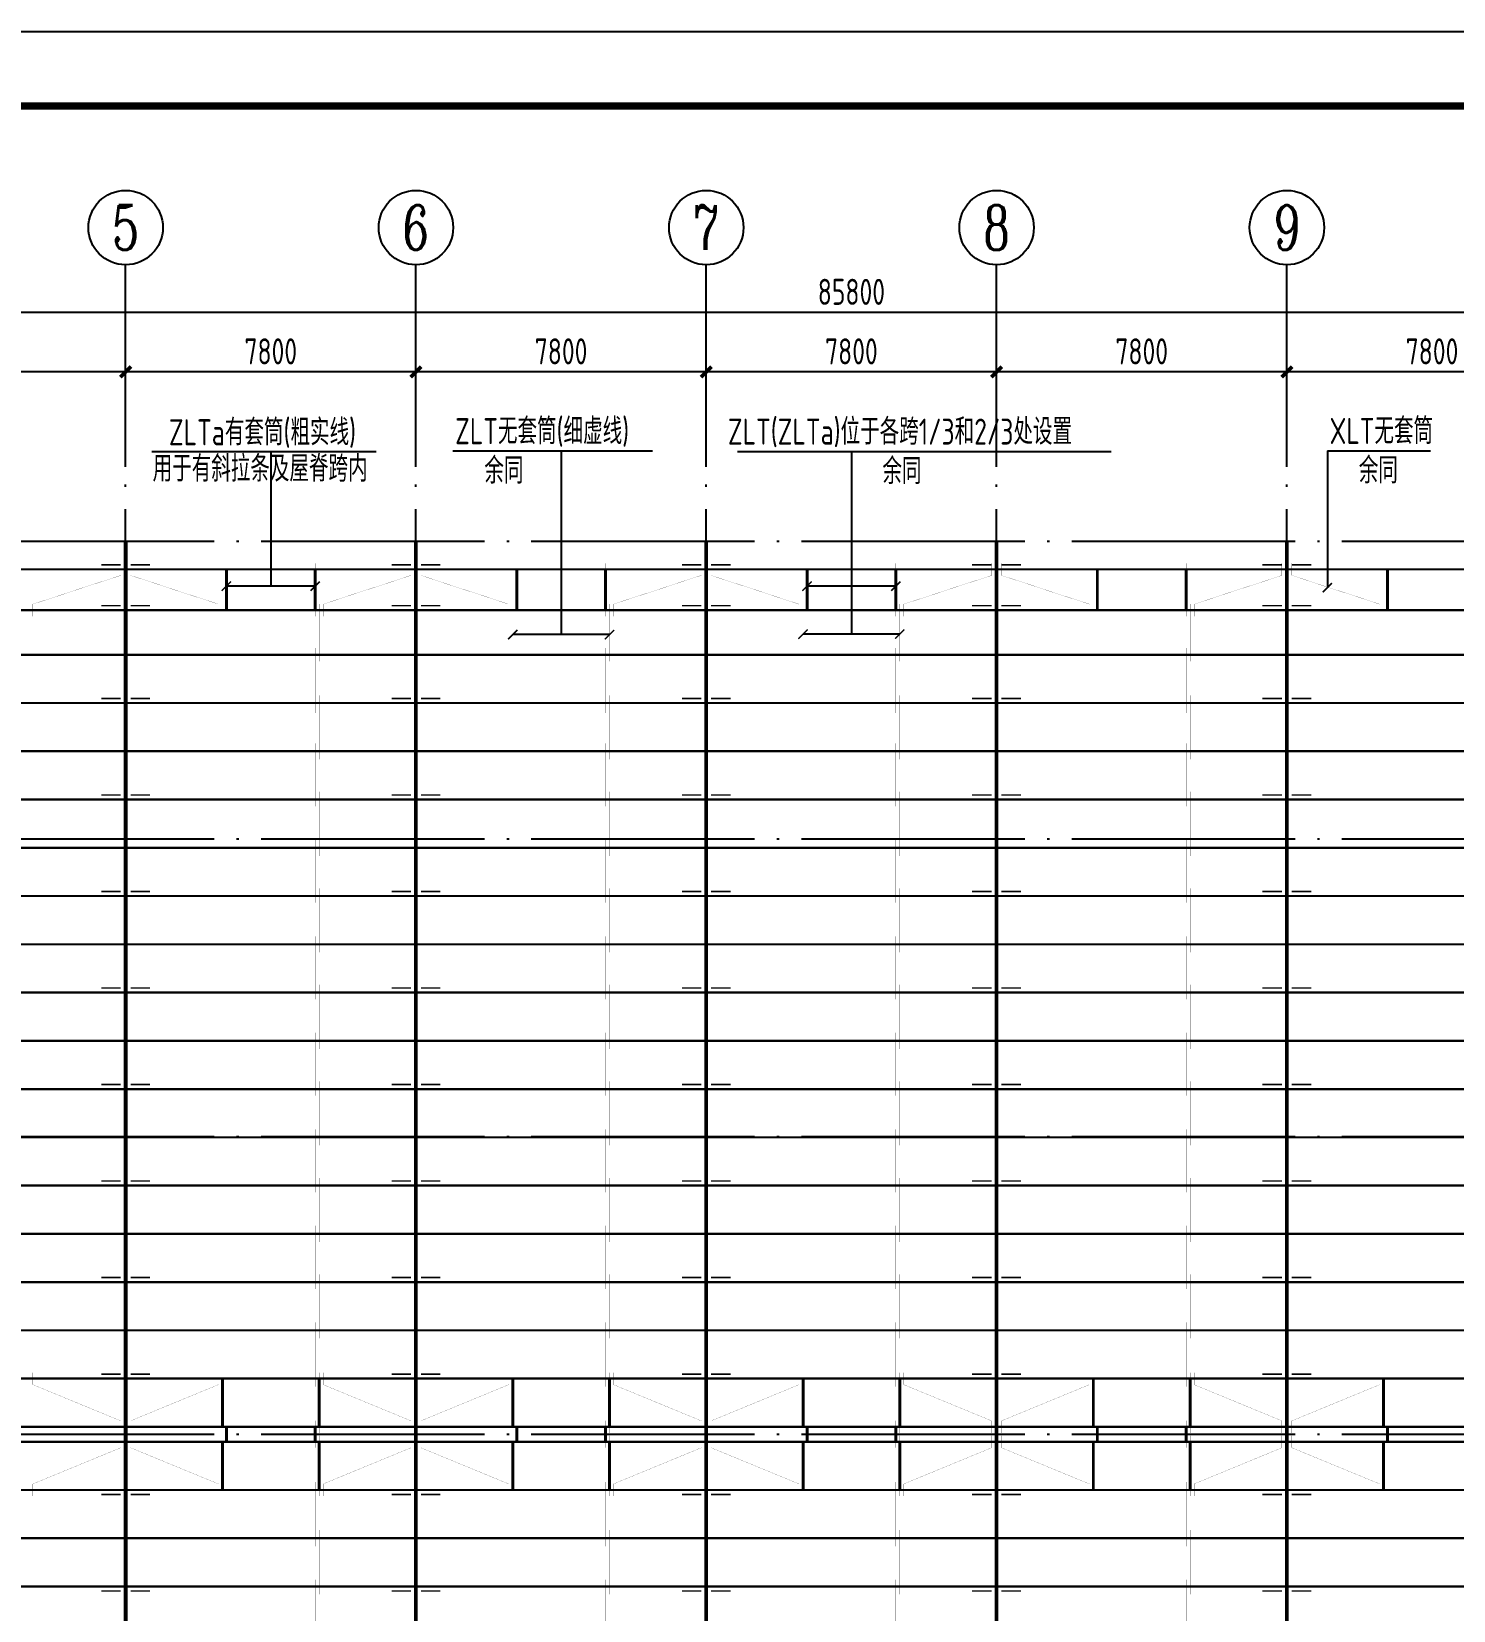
# Model space of a CAD drawing. Extents: x -2746917 to -971774, y -3334247 to -3250358.
# Drawn here: x -1765292 to -1746192, y -3295386 to -3274173 of the extents above; entities that cross this region are included whole.
import ezdxf
from ezdxf.enums import TextEntityAlignment as Align

# ---------------------------------------------------------------- set-up
doc = ezdxf.new("R2010")
doc.units = 0
doc.header["$LTSCALE"] = 1000
doc.header["$MEASUREMENT"] = 0
doc.header["$PDMODE"] = 35
for name, pattern in [('2', [16, 12.5, -1.5, 0.5, -1.5]), ('DASH', [0.35, 0.25, -0.1]), ('DOTE', [2.42, 2, -0.2, 0.02, -0.2])]:
    doc.linetypes.add(name, pattern=pattern)
doc.layers.get('0').update_dxf_attribs({"linetype": 'CONTINUOUS'})
doc.layers.get('Defpoints').update_dxf_attribs({"linetype": 'CONTINUOUS'})
for name, color, linetype in [('AXIS', 253, 'DOTE'), ('DIM', 3, 'CONTINUOUS'), ('NUM', 7, 'CONTINUOUS'), ('PUB_TITLE', 4, 'CONTINUOUS'), ('REIN', 1, 'CONTINUOUS'), ('TEXT', 7, 'CONTINUOUS'), ('THICK', 6, 'CONTINUOUS'), ('隅撑', 2, 'CONTINUOUS')]:
    doc.layers.add(name, color=color, linetype=linetype)
doc.layers.add('yichutu', color=7, linetype='CONTINUOUS', true_color=0xffffff, plot=False)
doc.styles.add('TSSD_Axis', font='Complex.shx', dxfattribs={"width": 0.7, "bigfont": 'hztxt.shx'})
doc.styles.add('TSSD_Dimension', font='tssdeng.shx', dxfattribs={"width": 0.75, "bigfont": 'Hztxt.shx'})
doc.styles.add('TSSD_Rein', font='Tssdeng.shx', dxfattribs={"width": 0.75, "bigfont": 'hztxt.shx'})
doc.dimstyles.new('TSSD_200_100', dxfattribs={"dimtxt": 350, "dimasz": 100, "dimexe": 100, "dimexo": 250, "dimgap": 100, "dimtad": 1, "dimdec": 0, "dimlfac": 2, "dimzin": 0, "dimdsep": 46, "dimtxsty": 'TSSD_Dimension', "dimblk": 'ARCHTICK', "dimcen": 0, "dimdle": 100, "dimclrt": 7, "dimadec": 0, "dimazin": 0, "dimtfac": 1, "dimtdec": 0, "dimtix": 1, "dimtmove": 2, "dimatfit": 3, "dimfxl": 1, "dimtolj": 1, "dimtzin": 0, "dimarcsym": 0})

# ---------------------------------------------------------------- blocks, each defined once
blk = doc.blocks.new('ts_axno')
at = {"color": 0, "linetype": 'ByBlock', "lineweight": -2}
blk.add_circle((0, 0), 0.5, dxfattribs=at)
at = {"color": 0, "linetype": 'ByBlock', "lineweight": -2, "style": 'TSSD_Axis', "width": 0.7}
blk.add_attdef('A', text='', height=0.6, dxfattribs=at).set_placement((0, 0), align=Align.MIDDLE_CENTER)
blk = doc.blocks.new('_ArchTick')
at = {"color": 0, "const_width": 0.5}
blk.add_lwpolyline([(-0.71, -0.71), (0.71, 0.71)], dxfattribs=at)
blk = doc.blocks.new('*D1846')
at = {"layer": 'Defpoints', "color": 0, "ltscale": 1.5}
for p in [(-1748429, -3278745), (-1748429, -3280020), (-1744529, -3280020)]:
    blk.add_point(p, dxfattribs=at)
at = {"layer": 'DIM', "color": 0, "lineweight": -2, "ltscale": 1.5}
for p, q in [((-1748429, -3279770), (-1748429, -3278645)), ((-1744529, -3279770), (-1744529, -3278645)), ((-1744429, -3278745), (-1748529, -3278745))]:
    blk.add_line(p, q, dxfattribs=at)
at = {"layer": 'DIM', "color": 0, "lineweight": -2, "ltscale": 1.5, "xscale": 100, "yscale": 100, "zscale": 100, "rotation": 180}
blk.add_blockref('_ArchTick', (-1748429, -3278745), dxfattribs=at)
at = {"layer": 'DIM', "color": 0, "lineweight": -2, "ltscale": 1.5, "xscale": 100, "yscale": 100, "zscale": 100}
blk.add_blockref('_ArchTick', (-1744529, -3278745), dxfattribs=at)
at = {"layer": 'DIM', "color": 7, "ltscale": 1.5, "insert": (-1746479, -3278470), "char_height": 350, "attachment_point": 5, "style": 'TSSD_Dimension'}
blk.add_mtext('\\A1;7800', dxfattribs=at)
blk = doc.blocks.new('*D1847')
at = {"layer": 'Defpoints', "color": 0, "ltscale": 1.5}
for p in [(-1752329, -3278745), (-1752329, -3280020), (-1748429, -3280020)]:
    blk.add_point(p, dxfattribs=at)
at = {"layer": 'DIM', "color": 0, "lineweight": -2, "ltscale": 1.5}
for p, q in [((-1752329, -3279770), (-1752329, -3278645)), ((-1748429, -3279770), (-1748429, -3278645)), ((-1748329, -3278745), (-1752429, -3278745))]:
    blk.add_line(p, q, dxfattribs=at)
at = {"layer": 'DIM', "color": 0, "lineweight": -2, "ltscale": 1.5, "xscale": 100, "yscale": 100, "zscale": 100, "rotation": 180}
blk.add_blockref('_ArchTick', (-1752329, -3278745), dxfattribs=at)
at = {"layer": 'DIM', "color": 0, "lineweight": -2, "ltscale": 1.5, "xscale": 100, "yscale": 100, "zscale": 100}
blk.add_blockref('_ArchTick', (-1748429, -3278745), dxfattribs=at)
at = {"layer": 'DIM', "color": 7, "ltscale": 1.5, "insert": (-1750379, -3278470), "char_height": 350, "attachment_point": 5, "style": 'TSSD_Dimension'}
blk.add_mtext('\\A1;7800', dxfattribs=at)
blk = doc.blocks.new('*D1848')
at = {"layer": 'Defpoints', "color": 0, "ltscale": 1.5}
for p in [(-1756229, -3278745), (-1756229, -3280020), (-1752329, -3280020)]:
    blk.add_point(p, dxfattribs=at)
at = {"layer": 'DIM', "color": 0, "lineweight": -2, "ltscale": 1.5}
for p, q in [((-1756229, -3279770), (-1756229, -3278645)), ((-1752329, -3279770), (-1752329, -3278645)), ((-1752229, -3278745), (-1756329, -3278745))]:
    blk.add_line(p, q, dxfattribs=at)
at = {"layer": 'DIM', "color": 0, "lineweight": -2, "ltscale": 1.5, "xscale": 100, "yscale": 100, "zscale": 100, "rotation": 180}
blk.add_blockref('_ArchTick', (-1756229, -3278745), dxfattribs=at)
at = {"layer": 'DIM', "color": 0, "lineweight": -2, "ltscale": 1.5, "xscale": 100, "yscale": 100, "zscale": 100}
blk.add_blockref('_ArchTick', (-1752329, -3278745), dxfattribs=at)
at = {"layer": 'DIM', "color": 7, "ltscale": 1.5, "insert": (-1754279, -3278470), "char_height": 350, "attachment_point": 5, "style": 'TSSD_Dimension'}
blk.add_mtext('\\A1;7800', dxfattribs=at)
blk = doc.blocks.new('*D1849')
at = {"layer": 'Defpoints', "color": 0, "ltscale": 1.5}
for p in [(-1760129, -3278745), (-1760129, -3280020), (-1756229, -3280020)]:
    blk.add_point(p, dxfattribs=at)
at = {"layer": 'DIM', "color": 0, "lineweight": -2, "ltscale": 1.5}
for p, q in [((-1760129, -3279770), (-1760129, -3278645)), ((-1756229, -3279770), (-1756229, -3278645)), ((-1756129, -3278745), (-1760229, -3278745))]:
    blk.add_line(p, q, dxfattribs=at)
at = {"layer": 'DIM', "color": 0, "lineweight": -2, "ltscale": 1.5, "xscale": 100, "yscale": 100, "zscale": 100, "rotation": 180}
blk.add_blockref('_ArchTick', (-1760129, -3278745), dxfattribs=at)
at = {"layer": 'DIM', "color": 0, "lineweight": -2, "ltscale": 1.5, "xscale": 100, "yscale": 100, "zscale": 100}
blk.add_blockref('_ArchTick', (-1756229, -3278745), dxfattribs=at)
at = {"layer": 'DIM', "color": 7, "ltscale": 1.5, "insert": (-1758179, -3278470), "char_height": 350, "attachment_point": 5, "style": 'TSSD_Dimension'}
blk.add_mtext('\\A1;7800', dxfattribs=at)
blk = doc.blocks.new('*D1850')
at = {"layer": 'Defpoints', "color": 0, "ltscale": 1.5}
for p in [(-1764029, -3278745), (-1764029, -3280020), (-1760129, -3280020)]:
    blk.add_point(p, dxfattribs=at)
at = {"layer": 'DIM', "color": 0, "lineweight": -2, "ltscale": 1.5}
for p, q in [((-1764029, -3279770), (-1764029, -3278645)), ((-1760129, -3279770), (-1760129, -3278645)), ((-1760029, -3278745), (-1764129, -3278745))]:
    blk.add_line(p, q, dxfattribs=at)
at = {"layer": 'DIM', "color": 0, "lineweight": -2, "ltscale": 1.5, "xscale": 100, "yscale": 100, "zscale": 100, "rotation": 180}
blk.add_blockref('_ArchTick', (-1764029, -3278745), dxfattribs=at)
at = {"layer": 'DIM', "color": 0, "lineweight": -2, "ltscale": 1.5, "xscale": 100, "yscale": 100, "zscale": 100}
blk.add_blockref('_ArchTick', (-1760129, -3278745), dxfattribs=at)
at = {"layer": 'DIM', "color": 7, "ltscale": 1.5, "insert": (-1762079, -3278470), "char_height": 350, "attachment_point": 5, "style": 'TSSD_Dimension'}
blk.add_mtext('\\A1;7800', dxfattribs=at)
blk = doc.blocks.new('*D1851')
at = {"layer": 'Defpoints', "color": 0, "ltscale": 1.5}
for p in [(-1767929, -3278745), (-1767929, -3280020), (-1764029, -3280020)]:
    blk.add_point(p, dxfattribs=at)
at = {"layer": 'DIM', "color": 0, "lineweight": -2, "ltscale": 1.5}
for p, q in [((-1767929, -3279770), (-1767929, -3278645)), ((-1764029, -3279770), (-1764029, -3278645)), ((-1763929, -3278745), (-1768029, -3278745))]:
    blk.add_line(p, q, dxfattribs=at)
at = {"layer": 'DIM', "color": 0, "lineweight": -2, "ltscale": 1.5, "xscale": 100, "yscale": 100, "zscale": 100, "rotation": 180}
blk.add_blockref('_ArchTick', (-1767929, -3278745), dxfattribs=at)
at = {"layer": 'DIM', "color": 0, "lineweight": -2, "ltscale": 1.5, "xscale": 100, "yscale": 100, "zscale": 100}
blk.add_blockref('_ArchTick', (-1764029, -3278745), dxfattribs=at)
at = {"layer": 'DIM', "color": 7, "ltscale": 1.5, "insert": (-1765979, -3278470), "char_height": 350, "attachment_point": 5, "style": 'TSSD_Dimension'}
blk.add_mtext('\\A1;7800', dxfattribs=at)
blk = doc.blocks.new('*D1854')
at = {"layer": 'Defpoints', "color": 0, "ltscale": 1.5}
for p in [(-1732829, -3277945), (-1775729, -3280020), (-1732829, -3280020)]:
    blk.add_point(p, dxfattribs=at)
at = {"layer": 'DIM', "color": 0, "lineweight": -2, "ltscale": 1.5}
for p, q in [((-1775829, -3277945), (-1732729, -3277945)), ((-1775729, -3279770), (-1775729, -3277845)), ((-1732829, -3279770), (-1732829, -3277845))]:
    blk.add_line(p, q, dxfattribs=at)
at = {"layer": 'DIM', "color": 0, "lineweight": -2, "ltscale": 1.5, "xscale": 100, "yscale": 100, "zscale": 100, "rotation": 180}
blk.add_blockref('_ArchTick', (-1775729, -3277945), dxfattribs=at)
at = {"layer": 'DIM', "color": 0, "lineweight": -2, "ltscale": 1.5, "xscale": 100, "yscale": 100, "zscale": 100}
blk.add_blockref('_ArchTick', (-1732829, -3277945), dxfattribs=at)
at = {"layer": 'DIM', "color": 7, "ltscale": 1.5, "insert": (-1754279, -3277670), "char_height": 350, "attachment_point": 5, "style": 'TSSD_Dimension'}
blk.add_mtext('\\A1;85800', dxfattribs=at)
blk = doc.blocks.new('yct-891-420-89100-42000-100-2004.0')
at = {"layer": 'yichutu', "color": 7, "true_color": 0xffffff}
blk.add_lwpolyline([(0, 0), (0, 42000), (89100, 42000), (89100, 0)], close=True, dxfattribs=at)
blk = doc.blocks.new('A$C440D491C')
at = {"layer": 'PUB_TITLE'}
blk.add_lwpolyline([(0, 0), (0, 42000), (89100, 42000), (89100, 0)], close=True, dxfattribs=at)
at = {"layer": 'PUB_TITLE', "const_width": 100}
blk.add_lwpolyline([(88100, 1000), (88100, 41000), (713, 41000), (713, 1000), (88100, 1000)], dxfattribs=at)

msp = doc.modelspace()

# ---------------------------------------------------------------- linework, layer by layer
at = {"color": 0, "linetype": 'ByBlock'}
for p, q in [((-1763678.68, -3279813.86), (-1760664.32, -3279813.86)), ((-1759632.16, -3279807.9, 1838.67), (-1756949.41, -3279807.9, 1838.67)), ((-1755810.06, -3279814.38), (-1750789.67, -3279814.38)), ((-1747885.31, -3279805.18), (-1746498.13, -3279805.18))]:
    msp.add_line(p, q, dxfattribs=at)
at = {"ltscale": 1.5}
for p, q in [((-1762078.83, -3279813.86), (-1762078.83, -3281624.09)), ((-1758178.83, -3279807.9), (-1758178.83, -3282275.49)), ((-1754278.83, -3279814.38), (-1754278.83, -3282268.44)), ((-1747885.31, -3279805.18), (-1747885.31, -3281644.05)), ((-1761482.57, -3281624.09), (-1762675.08, -3281624.09)), ((-1753682.57, -3281624.09), (-1754875.08, -3281624.09)), ((-1753628.83, -3282268.44), (-1754928.83, -3282268.44)), ((-1757528.83, -3282275.49), (-1758828.83, -3282275.49))]:
    msp.add_line(p, q, dxfattribs=at)
at = {"layer": 'AXIS', "ltscale": 1.5}
for p, q in [((-1764028.83, -3305368.3), (-1764028.83, -3280019.55)), ((-1760128.83, -3305368.3), (-1760128.83, -3280019.55)), ((-1756228.83, -3305368.3), (-1756228.83, -3280019.55)), ((-1752328.83, -3305368.3), (-1752328.83, -3280019.55)), ((-1748428.83, -3305368.3), (-1748428.83, -3280019.55)), ((-1776728.83, -3281019.55), (-1731828.83, -3281019.55)), ((-1776728.83, -3285019.55), (-1731828.83, -3285019.55)), ((-1776728.83, -3289019.55), (-1731828.83, -3289019.55)), ((-1776728.83, -3293019.55), (-1731828.83, -3293019.55))]:
    msp.add_line(p, q, dxfattribs=at)
at = {"layer": 'NUM', "ltscale": 1.5}
for p, q in [((-1764028.83, -3280019.55), (-1764028.83, -3277306.89)), ((-1760128.83, -3280019.55), (-1760128.83, -3277306.89)), ((-1756228.83, -3280019.55), (-1756228.83, -3277306.89)), ((-1752328.83, -3280019.55), (-1752328.83, -3277306.89)), ((-1748428.83, -3280019.55), (-1748428.83, -3277306.89))]:
    msp.add_line(p, q, dxfattribs=at)
at = {"layer": 'REIN', "color": 4, "linetype": '2', "ltscale": 0.1, "const_width": 50}
for points in [[(-1764028.83, -3305019.55), (-1764028.83, -3281019.55)], [(-1760128.83, -3305019.55), (-1760128.83, -3281019.55)], [(-1756228.83, -3305019.55), (-1756228.83, -3281019.55)], [(-1752328.83, -3305019.55), (-1752328.83, -3281019.55)], [(-1748428.83, -3305019.55), (-1748428.83, -3281019.55)]]:
    msp.add_lwpolyline(points, dxfattribs=at)
at = {"layer": 'REIN', "color": 3, "linetype": 'DASH', "const_width": 2}
for points in [[(-1764095.97, -3281317.4), (-1764095.97, -3281479.94), (-1765275.08, -3281866.02), (-1765275.08, -3282028.56)], [(-1763961.68, -3281317.4), (-1763961.68, -3281479.94), (-1762782.57, -3281866.02), (-1762782.57, -3282028.56)], [(-1760195.97, -3281317.4), (-1760195.97, -3281479.94), (-1761375.08, -3281866.02), (-1761375.08, -3282028.56)], [(-1760061.68, -3281317.4), (-1760061.68, -3281479.94), (-1758882.57, -3281866.02), (-1758882.57, -3282028.56)], [(-1756295.97, -3281317.4), (-1756295.97, -3281479.94), (-1757475.08, -3281866.02), (-1757475.08, -3282028.56)], [(-1756161.68, -3281317.4), (-1756161.68, -3281479.94), (-1754982.57, -3281866.02), (-1754982.57, -3282028.56)], [(-1752395.97, -3281317.4), (-1752395.97, -3281479.94), (-1753575.08, -3281866.02), (-1753575.08, -3282028.56)], [(-1752261.68, -3281317.4), (-1752261.68, -3281479.94), (-1751082.57, -3281866.02), (-1751082.57, -3282028.56)], [(-1748495.97, -3281317.4), (-1748495.97, -3281479.94), (-1749675.08, -3281866.02), (-1749675.08, -3282028.56)], [(-1748361.68, -3281317.4), (-1748361.68, -3281479.94), (-1747182.57, -3281866.02), (-1747182.57, -3282028.56)], [(-1764095.97, -3293001.07), (-1764095.97, -3292838.53), (-1765275.08, -3292352.69), (-1765275.08, -3292190.15)], [(-1763961.68, -3293001.07), (-1763961.68, -3292838.53), (-1762782.57, -3292352.69), (-1762782.57, -3292190.15)], [(-1760195.97, -3293001.07), (-1760195.97, -3292838.53), (-1761375.08, -3292352.69), (-1761375.08, -3292190.15)], [(-1760061.68, -3293001.07), (-1760061.68, -3292838.53), (-1758882.57, -3292352.69), (-1758882.57, -3292190.15)], [(-1756295.97, -3293001.07), (-1756295.97, -3292838.53), (-1757475.08, -3292352.69), (-1757475.08, -3292190.15)], [(-1756161.68, -3293001.07), (-1756161.68, -3292838.53), (-1754982.57, -3292352.69), (-1754982.57, -3292190.15)], [(-1752395.97, -3293001.07), (-1752395.97, -3292838.53), (-1753575.08, -3292352.69), (-1753575.08, -3292190.15)], [(-1752261.68, -3293001.07), (-1752261.68, -3292838.53), (-1751082.57, -3292352.69), (-1751082.57, -3292190.15)], [(-1748495.97, -3293001.07), (-1748495.97, -3292838.53), (-1749675.08, -3292352.69), (-1749675.08, -3292190.15)], [(-1748361.68, -3293001.07), (-1748361.68, -3292838.53), (-1747182.57, -3292352.69), (-1747182.57, -3292190.15)], [(-1764095.97, -3293038.03), (-1764095.97, -3293200.57), (-1765275.08, -3293686.41), (-1765275.08, -3293848.95)], [(-1763961.68, -3293038.03), (-1763961.68, -3293200.57), (-1762782.57, -3293686.41), (-1762782.57, -3293848.95)], [(-1760195.97, -3293038.03), (-1760195.97, -3293200.57), (-1761375.08, -3293686.41), (-1761375.08, -3293848.95)], [(-1760061.68, -3293038.03), (-1760061.68, -3293200.57), (-1758882.57, -3293686.41), (-1758882.57, -3293848.95)], [(-1756295.97, -3293038.03), (-1756295.97, -3293200.57), (-1757475.08, -3293686.41), (-1757475.08, -3293848.95)], [(-1756161.68, -3293038.03), (-1756161.68, -3293200.57), (-1754982.57, -3293686.41), (-1754982.57, -3293848.95)], [(-1752395.97, -3293038.03), (-1752395.97, -3293200.57), (-1753575.08, -3293686.41), (-1753575.08, -3293848.95)], [(-1752261.68, -3293038.03), (-1752261.68, -3293200.57), (-1751082.57, -3293686.41), (-1751082.57, -3293848.95)], [(-1748495.97, -3293038.03), (-1748495.97, -3293200.57), (-1749675.08, -3293686.41), (-1749675.08, -3293848.95)], [(-1748361.68, -3293038.03), (-1748361.68, -3293200.57), (-1747182.57, -3293686.41), (-1747182.57, -3293848.95)]]:
    msp.add_lwpolyline(points, dxfattribs=at)
at = {"layer": 'REIN', "color": 3, "linetype": 'ByBlock'}
for points, const_width in [([(-1762675.08, -3281397.62), (-1762675.08, -3281947.29)], 40), ([(-1762675.08, -3282028.56), (-1762675.08, -3281316.35)], 2), ([(-1761482.57, -3281397.62), (-1761482.57, -3281947.29)], 40), ([(-1761482.57, -3282028.56), (-1761482.57, -3281316.35)], 2), ([(-1758775.08, -3281397.62), (-1758775.08, -3281947.29)], 40), ([(-1758775.08, -3282028.56), (-1758775.08, -3281316.35)], 2), ([(-1757582.57, -3281397.62), (-1757582.57, -3281947.29)], 40), ([(-1757582.57, -3282028.56), (-1757582.57, -3281316.35)], 2), ([(-1754875.08, -3281397.62), (-1754875.08, -3281947.29)], 40), ([(-1754875.08, -3282028.56), (-1754875.08, -3281316.35)], 2), ([(-1753682.57, -3281397.62), (-1753682.57, -3281947.29)], 40), ([(-1753682.57, -3282028.56), (-1753682.57, -3281316.35)], 2), ([(-1750975.08, -3281397.62), (-1750975.08, -3281947.29)], 40), ([(-1750975.08, -3282028.56), (-1750975.08, -3281316.35)], 2), ([(-1749782.57, -3281397.62), (-1749782.57, -3281947.29)], 40), ([(-1749782.57, -3282028.56), (-1749782.57, -3281316.35)], 2), ([(-1747075.08, -3281397.62), (-1747075.08, -3281947.29)], 40), ([(-1747075.08, -3282028.56), (-1747075.08, -3281316.35)], 2), ([(-1762728.83, -3292190.15), (-1762728.83, -3293002.11)], 2), ([(-1761428.83, -3292190.15), (-1761428.83, -3293002.11)], 2), ([(-1758828.83, -3292190.15), (-1758828.83, -3293002.11)], 2), ([(-1757528.83, -3292190.15), (-1757528.83, -3293002.11)], 2), ([(-1754928.83, -3292190.15), (-1754928.83, -3293002.11)], 2), ([(-1753628.83, -3292190.15), (-1753628.83, -3293002.11)], 2), ([(-1751028.83, -3292190.15), (-1751028.83, -3293002.11)], 2), ([(-1749728.83, -3292190.15), (-1749728.83, -3293002.11)], 2), ([(-1747128.83, -3292190.15), (-1747128.83, -3293002.11)], 2), ([(-1762728.83, -3292920.84), (-1762728.83, -3292271.42)], 40), ([(-1761428.83, -3292920.84), (-1761428.83, -3292271.42)], 40), ([(-1758828.83, -3292920.84), (-1758828.83, -3292271.42)], 40), ([(-1757528.83, -3292920.84), (-1757528.83, -3292271.42)], 40), ([(-1754928.83, -3292920.84), (-1754928.83, -3292271.42)], 40), ([(-1753628.83, -3292920.84), (-1753628.83, -3292271.42)], 40), ([(-1751028.83, -3292920.84), (-1751028.83, -3292271.42)], 40), ([(-1749728.83, -3292920.84), (-1749728.83, -3292271.42)], 40), ([(-1747128.83, -3292920.84), (-1747128.83, -3292271.42)], 40), ([(-1762675.08, -3292838.53), (-1762675.08, -3293200.57)], 2), ([(-1761482.57, -3292838.53), (-1761482.57, -3293200.57)], 2), ([(-1758775.08, -3292838.53), (-1758775.08, -3293200.57)], 2), ([(-1757582.57, -3292838.53), (-1757582.57, -3293200.57)], 2), ([(-1754875.08, -3292838.53), (-1754875.08, -3293200.57)], 2), ([(-1753682.57, -3292838.53), (-1753682.57, -3293200.57)], 2), ([(-1750975.08, -3292838.53), (-1750975.08, -3293200.57)], 2), ([(-1749782.57, -3292838.53), (-1749782.57, -3293200.57)], 2), ([(-1747075.08, -3292838.53), (-1747075.08, -3293200.57)], 2), ([(-1762728.83, -3293848.95), (-1762728.83, -3293036.99)], 2), ([(-1762675.08, -3293119.3), (-1762675.08, -3292919.8)], 40), ([(-1761482.57, -3293119.3), (-1761482.57, -3292919.8)], 40), ([(-1761428.83, -3293848.95), (-1761428.83, -3293036.99)], 2), ([(-1758828.83, -3293848.95), (-1758828.83, -3293036.99)], 2), ([(-1758775.08, -3293119.3), (-1758775.08, -3292919.8)], 40), ([(-1757582.57, -3293119.3), (-1757582.57, -3292919.8)], 40), ([(-1757528.83, -3293848.95), (-1757528.83, -3293036.99)], 2), ([(-1754928.83, -3293848.95), (-1754928.83, -3293036.99)], 2), ([(-1754875.08, -3293119.3), (-1754875.08, -3292919.8)], 40), ([(-1753682.57, -3293119.3), (-1753682.57, -3292919.8)], 40), ([(-1753628.83, -3293848.95), (-1753628.83, -3293036.99)], 2), ([(-1751028.83, -3293848.95), (-1751028.83, -3293036.99)], 2), ([(-1750975.08, -3293119.3), (-1750975.08, -3292919.8)], 40), ([(-1749782.57, -3293119.3), (-1749782.57, -3292919.8)], 40), ([(-1749728.83, -3293848.95), (-1749728.83, -3293036.99)], 2), ([(-1747128.83, -3293848.95), (-1747128.83, -3293036.99)], 2), ([(-1747075.08, -3293119.3), (-1747075.08, -3292919.8)], 40), ([(-1762728.83, -3293118.26), (-1762728.83, -3293767.68)], 40), ([(-1761428.83, -3293118.26), (-1761428.83, -3293767.68)], 40), ([(-1758828.83, -3293118.26), (-1758828.83, -3293767.68)], 40), ([(-1757528.83, -3293118.26), (-1757528.83, -3293767.68)], 40), ([(-1754928.83, -3293118.26), (-1754928.83, -3293767.68)], 40), ([(-1753628.83, -3293118.26), (-1753628.83, -3293767.68)], 40), ([(-1751028.83, -3293118.26), (-1751028.83, -3293767.68)], 40), ([(-1749728.83, -3293118.26), (-1749728.83, -3293767.68)], 40), ([(-1747128.83, -3293118.26), (-1747128.83, -3293767.68)], 40)]:
    msp.add_lwpolyline(points, dxfattribs=dict(at, const_width=const_width))
at = {"layer": 'REIN', "color": 0, "linetype": 'ByBlock', "const_width": 20}
for points in [[(-1762737.34, -3281686.35), (-1762612.83, -3281561.83)], [(-1761544.83, -3281686.35), (-1761420.31, -3281561.83)], [(-1754937.34, -3281686.35), (-1754812.83, -3281561.83)], [(-1753744.83, -3281686.35), (-1753620.31, -3281561.83)], [(-1747947.57, -3281706.31), (-1747823.05, -3281581.79)], [(-1758891.09, -3282337.75), (-1758766.57, -3282213.24)], [(-1757591.09, -3282337.75), (-1757466.57, -3282213.24)], [(-1754991.09, -3282330.7), (-1754866.57, -3282206.18)], [(-1753691.09, -3282330.7), (-1753566.57, -3282206.18)]]:
    msp.add_lwpolyline(points, dxfattribs=at)
at = {"layer": 'REIN', "color": 3, "linetype": 'DASH', "ltscale": 0.6, "const_width": 2}
for points in [[(-1762728.83, -3282632.07), (-1762728.83, -3281866.02)], [(-1761428.83, -3282632.07), (-1761428.83, -3281866.02)], [(-1758828.83, -3282632.07), (-1758828.83, -3281866.02)], [(-1757528.83, -3282632.07), (-1757528.83, -3281866.02)], [(-1754928.83, -3282632.07), (-1754928.83, -3281866.02)], [(-1753628.83, -3282632.07), (-1753628.83, -3281866.02)], [(-1751028.83, -3282632.07), (-1751028.83, -3281866.02)], [(-1749728.83, -3282632.07), (-1749728.83, -3281866.02)], [(-1747128.83, -3282632.07), (-1747128.83, -3281866.02)], [(-1762675.08, -3283328.98), (-1762675.08, -3282455.25)], [(-1761482.57, -3283328.98), (-1761482.57, -3282455.25)], [(-1758775.08, -3283328.98), (-1758775.08, -3282455.25)], [(-1757582.57, -3283328.98), (-1757582.57, -3282455.25)], [(-1754875.08, -3283328.98), (-1754875.08, -3282455.25)], [(-1753682.57, -3283328.98), (-1753682.57, -3282455.25)], [(-1750975.08, -3283328.98), (-1750975.08, -3282455.25)], [(-1749782.57, -3283328.98), (-1749782.57, -3282455.25)], [(-1747075.08, -3283328.98), (-1747075.08, -3282455.25)], [(-1762728.83, -3283951.68), (-1762728.83, -3283090.4)], [(-1761428.83, -3283951.68), (-1761428.83, -3283090.4)], [(-1758828.83, -3283951.68), (-1758828.83, -3283090.4)], [(-1757528.83, -3283951.68), (-1757528.83, -3283090.4)], [(-1754928.83, -3283951.68), (-1754928.83, -3283090.4)], [(-1753628.83, -3283951.68), (-1753628.83, -3283090.4)], [(-1751028.83, -3283951.68), (-1751028.83, -3283090.4)], [(-1749728.83, -3283951.68), (-1749728.83, -3283090.4)], [(-1747128.83, -3283951.68), (-1747128.83, -3283090.4)], [(-1762675.08, -3284581.42), (-1762675.08, -3283734.69)], [(-1761482.57, -3284581.42), (-1761482.57, -3283734.69)], [(-1758775.08, -3284581.42), (-1758775.08, -3283734.69)], [(-1757582.57, -3284581.42), (-1757582.57, -3283734.69)], [(-1754875.08, -3284581.42), (-1754875.08, -3283734.69)], [(-1753682.57, -3284581.42), (-1753682.57, -3283734.69)], [(-1750975.08, -3284581.42), (-1750975.08, -3283734.69)], [(-1749782.57, -3284581.42), (-1749782.57, -3283734.69)], [(-1747075.08, -3284581.42), (-1747075.08, -3283734.69)], [(-1762728.83, -3285248.43), (-1762728.83, -3284387.15)], [(-1761428.83, -3285248.43), (-1761428.83, -3284387.15)], [(-1758828.83, -3285248.43), (-1758828.83, -3284387.15)], [(-1757528.83, -3285248.43), (-1757528.83, -3284387.15)], [(-1754928.83, -3285248.43), (-1754928.83, -3284387.15)], [(-1753628.83, -3285248.43), (-1753628.83, -3284387.15)], [(-1751028.83, -3285248.43), (-1751028.83, -3284387.15)], [(-1749728.83, -3285248.43), (-1749728.83, -3284387.15)], [(-1747128.83, -3285248.43), (-1747128.83, -3284387.15)], [(-1762675.08, -3285878.17), (-1762675.08, -3285031.45)], [(-1761482.57, -3285878.17), (-1761482.57, -3285031.45)], [(-1758775.08, -3285878.17), (-1758775.08, -3285031.45)], [(-1757582.57, -3285878.17), (-1757582.57, -3285031.45)], [(-1754875.08, -3285878.17), (-1754875.08, -3285031.45)], [(-1753682.57, -3285878.17), (-1753682.57, -3285031.45)], [(-1750975.08, -3285878.17), (-1750975.08, -3285031.45)], [(-1749782.57, -3285878.17), (-1749782.57, -3285031.45)], [(-1747075.08, -3285878.17), (-1747075.08, -3285031.45)], [(-1762728.83, -3286545.18), (-1762728.83, -3285683.91)], [(-1761428.83, -3286545.18), (-1761428.83, -3285683.91)], [(-1758828.83, -3286545.18), (-1758828.83, -3285683.91)], [(-1757528.83, -3286545.18), (-1757528.83, -3285683.91)], [(-1754928.83, -3286545.18), (-1754928.83, -3285683.91)], [(-1753628.83, -3286545.18), (-1753628.83, -3285683.91)], [(-1751028.83, -3286545.18), (-1751028.83, -3285683.91)], [(-1749728.83, -3286545.18), (-1749728.83, -3285683.91)], [(-1747128.83, -3286545.18), (-1747128.83, -3285683.91)], [(-1762675.08, -3287174.92), (-1762675.08, -3286328.2)], [(-1761482.57, -3287174.92), (-1761482.57, -3286328.2)], [(-1758775.08, -3287174.92), (-1758775.08, -3286328.2)], [(-1757582.57, -3287174.92), (-1757582.57, -3286328.2)], [(-1754875.08, -3287174.92), (-1754875.08, -3286328.2)], [(-1753682.57, -3287174.92), (-1753682.57, -3286328.2)], [(-1750975.08, -3287174.92), (-1750975.08, -3286328.2)], [(-1749782.57, -3287174.92), (-1749782.57, -3286328.2)], [(-1747075.08, -3287174.92), (-1747075.08, -3286328.2)], [(-1762728.83, -3287841.93), (-1762728.83, -3286980.66)], [(-1761428.83, -3287841.93), (-1761428.83, -3286980.66)], [(-1758828.83, -3287841.93), (-1758828.83, -3286980.66)], [(-1757528.83, -3287841.93), (-1757528.83, -3286980.66)], [(-1754928.83, -3287841.93), (-1754928.83, -3286980.66)], [(-1753628.83, -3287841.93), (-1753628.83, -3286980.66)], [(-1751028.83, -3287841.93), (-1751028.83, -3286980.66)], [(-1749728.83, -3287841.93), (-1749728.83, -3286980.66)], [(-1747128.83, -3287841.93), (-1747128.83, -3286980.66)], [(-1762675.08, -3288471.67), (-1762675.08, -3287624.95)], [(-1761482.57, -3288471.67), (-1761482.57, -3287624.95)], [(-1758775.08, -3288471.67), (-1758775.08, -3287624.95)], [(-1757582.57, -3288471.67), (-1757582.57, -3287624.95)], [(-1754875.08, -3288471.67), (-1754875.08, -3287624.95)], [(-1753682.57, -3288471.67), (-1753682.57, -3287624.95)], [(-1750975.08, -3288471.67), (-1750975.08, -3287624.95)], [(-1749782.57, -3288471.67), (-1749782.57, -3287624.95)], [(-1747075.08, -3288471.67), (-1747075.08, -3287624.95)], [(-1762728.83, -3289138.68), (-1762728.83, -3288277.41)], [(-1761428.83, -3289138.68), (-1761428.83, -3288277.41)], [(-1758828.83, -3289138.68), (-1758828.83, -3288277.41)], [(-1757528.83, -3289138.68), (-1757528.83, -3288277.41)], [(-1754928.83, -3289138.68), (-1754928.83, -3288277.41)], [(-1753628.83, -3289138.68), (-1753628.83, -3288277.41)], [(-1751028.83, -3289138.68), (-1751028.83, -3288277.41)], [(-1749728.83, -3289138.68), (-1749728.83, -3288277.41)], [(-1747128.83, -3289138.68), (-1747128.83, -3288277.41)], [(-1762675.08, -3289768.42), (-1762675.08, -3288921.7)], [(-1761482.57, -3289768.42), (-1761482.57, -3288921.7)], [(-1758775.08, -3289768.42), (-1758775.08, -3288921.7)], [(-1757582.57, -3289768.42), (-1757582.57, -3288921.7)], [(-1754875.08, -3289768.42), (-1754875.08, -3288921.7)], [(-1753682.57, -3289768.42), (-1753682.57, -3288921.7)], [(-1750975.08, -3289768.42), (-1750975.08, -3288921.7)], [(-1749782.57, -3289768.42), (-1749782.57, -3288921.7)], [(-1747075.08, -3289768.42), (-1747075.08, -3288921.7)], [(-1762728.83, -3290435.44), (-1762728.83, -3289574.16)], [(-1761428.83, -3290435.44), (-1761428.83, -3289574.16)], [(-1758828.83, -3290435.44), (-1758828.83, -3289574.16)], [(-1757528.83, -3290435.44), (-1757528.83, -3289574.16)], [(-1754928.83, -3290435.44), (-1754928.83, -3289574.16)], [(-1753628.83, -3290435.44), (-1753628.83, -3289574.16)], [(-1751028.83, -3290435.44), (-1751028.83, -3289574.16)], [(-1749728.83, -3290435.44), (-1749728.83, -3289574.16)], [(-1747128.83, -3290435.44), (-1747128.83, -3289574.16)], [(-1762675.08, -3291065.17), (-1762675.08, -3290218.45)], [(-1761482.57, -3291065.17), (-1761482.57, -3290218.45)], [(-1758775.08, -3291065.17), (-1758775.08, -3290218.45)], [(-1757582.57, -3291065.17), (-1757582.57, -3290218.45)], [(-1754875.08, -3291065.17), (-1754875.08, -3290218.45)], [(-1753682.57, -3291065.17), (-1753682.57, -3290218.45)], [(-1750975.08, -3291065.17), (-1750975.08, -3290218.45)], [(-1749782.57, -3291065.17), (-1749782.57, -3290218.45)], [(-1747075.08, -3291065.17), (-1747075.08, -3290218.45)], [(-1762728.83, -3291732.19), (-1762728.83, -3290870.91)], [(-1761428.83, -3291732.19), (-1761428.83, -3290870.91)], [(-1758828.83, -3291732.19), (-1758828.83, -3290870.91)], [(-1757528.83, -3291732.19), (-1757528.83, -3290870.91)], [(-1754928.83, -3291732.19), (-1754928.83, -3290870.91)], [(-1753628.83, -3291732.19), (-1753628.83, -3290870.91)], [(-1751028.83, -3291732.19), (-1751028.83, -3290870.91)], [(-1749728.83, -3291732.19), (-1749728.83, -3290870.91)], [(-1747128.83, -3291732.19), (-1747128.83, -3290870.91)], [(-1762675.08, -3292379.71), (-1762675.08, -3291515.2)], [(-1761482.57, -3292379.71), (-1761482.57, -3291515.2)], [(-1758775.08, -3292379.71), (-1758775.08, -3291515.2)], [(-1757582.57, -3292379.71), (-1757582.57, -3291515.2)], [(-1754875.08, -3292379.71), (-1754875.08, -3291515.2)], [(-1753682.57, -3292379.71), (-1753682.57, -3291515.2)], [(-1750975.08, -3292379.71), (-1750975.08, -3291515.2)], [(-1749782.57, -3292379.71), (-1749782.57, -3291515.2)], [(-1747075.08, -3292379.71), (-1747075.08, -3291515.2)], [(-1762675.08, -3293659.39), (-1762675.08, -3294523.9)], [(-1761482.57, -3293659.39), (-1761482.57, -3294523.9)], [(-1758775.08, -3293659.39), (-1758775.08, -3294523.9)], [(-1757582.57, -3293659.39), (-1757582.57, -3294523.9)], [(-1754875.08, -3293659.39), (-1754875.08, -3294523.9)], [(-1753682.57, -3293659.39), (-1753682.57, -3294523.9)], [(-1750975.08, -3293659.39), (-1750975.08, -3294523.9)], [(-1749782.57, -3293659.39), (-1749782.57, -3294523.9)], [(-1747075.08, -3293659.39), (-1747075.08, -3294523.9)], [(-1762728.83, -3294306.91), (-1762728.83, -3295168.19)], [(-1761428.83, -3294306.91), (-1761428.83, -3295168.19)], [(-1758828.83, -3294306.91), (-1758828.83, -3295168.19)], [(-1757528.83, -3294306.91), (-1757528.83, -3295168.19)], [(-1754928.83, -3294306.91), (-1754928.83, -3295168.19)], [(-1753628.83, -3294306.91), (-1753628.83, -3295168.19)], [(-1751028.83, -3294306.91), (-1751028.83, -3295168.19)], [(-1749728.83, -3294306.91), (-1749728.83, -3295168.19)], [(-1747128.83, -3294306.91), (-1747128.83, -3295168.19)], [(-1762675.08, -3294973.93), (-1762675.08, -3295820.65)], [(-1761482.57, -3294973.93), (-1761482.57, -3295820.65)], [(-1758775.08, -3294973.93), (-1758775.08, -3295820.65)], [(-1757582.57, -3294973.93), (-1757582.57, -3295820.65)], [(-1754875.08, -3294973.93), (-1754875.08, -3295820.65)], [(-1753682.57, -3294973.93), (-1753682.57, -3295820.65)], [(-1750975.08, -3294973.93), (-1750975.08, -3295820.65)], [(-1749782.57, -3294973.93), (-1749782.57, -3295820.65)], [(-1747075.08, -3294973.93), (-1747075.08, -3295820.65)]]:
    msp.add_lwpolyline(points, dxfattribs=at)
at = {"layer": 'THICK', "const_width": 30}
for points in [[(-1732891.33, -3281398.67), (-1775728.83, -3281398.67)], [(-1732891.33, -3281947.29), (-1775728.83, -3281947.29)], [(-1732891.33, -3282545.79), (-1775728.83, -3282545.79)], [(-1732891.33, -3283194.17), (-1775728.83, -3283194.17)], [(-1732891.33, -3283842.55), (-1775728.83, -3283842.55)], [(-1732891.33, -3284490.92), (-1775728.83, -3284490.92)], [(-1732891.33, -3285139.29), (-1775728.83, -3285139.29)], [(-1732891.33, -3285787.67), (-1775728.83, -3285787.67)], [(-1732891.33, -3286436.04), (-1775728.83, -3286436.04)], [(-1732891.33, -3287084.42), (-1775728.83, -3287084.42)], [(-1732891.33, -3287732.8), (-1775728.83, -3287732.8)], [(-1732891.33, -3288381.17), (-1775728.83, -3288381.17)], [(-1732891.33, -3289029.55), (-1775728.83, -3289029.55)], [(-1732891.33, -3289677.93), (-1775728.83, -3289677.93)], [(-1732891.33, -3290326.3), (-1775728.83, -3290326.3)], [(-1732891.33, -3290974.67), (-1775728.83, -3290974.67)], [(-1732891.33, -3291623.05), (-1775728.83, -3291623.05)], [(-1732891.33, -3292271.42), (-1775728.83, -3292271.42)], [(-1732891.33, -3292919.8), (-1775728.83, -3292919.8)], [(-1732891.33, -3293119.3), (-1775728.83, -3293119.3)], [(-1732891.33, -3293767.68), (-1775728.83, -3293767.68)], [(-1732891.33, -3294416.05), (-1775728.83, -3294416.05)], [(-1732891.33, -3295064.43), (-1775728.83, -3295064.43)]]:
    msp.add_lwpolyline(points, dxfattribs=at)
at = {"layer": '隅撑', "linetype": 'DASH', "ltscale": 0.3, "const_width": 20}
for points in [[(-1764356.84, -3281337.9), (-1764094.6, -3281337.9)], [(-1763700.82, -3281337.9), (-1763963.06, -3281337.9)], [(-1760456.84, -3281337.9), (-1760194.6, -3281337.9)], [(-1759800.82, -3281337.9), (-1760063.06, -3281337.9)], [(-1756556.84, -3281337.9), (-1756294.6, -3281337.9)], [(-1755900.82, -3281337.9), (-1756163.06, -3281337.9)], [(-1752656.84, -3281337.9), (-1752394.6, -3281337.9)], [(-1752000.82, -3281337.9), (-1752263.06, -3281337.9)], [(-1748756.84, -3281337.9), (-1748494.6, -3281337.9)], [(-1748100.82, -3281337.9), (-1748363.06, -3281337.9)], [(-1764356.84, -3281886.52), (-1764094.6, -3281886.52)], [(-1763700.82, -3281886.52), (-1763963.06, -3281886.52)], [(-1760456.84, -3281886.52), (-1760194.6, -3281886.52)], [(-1759800.82, -3281886.52), (-1760063.06, -3281886.52)], [(-1756556.84, -3281886.52), (-1756294.6, -3281886.52)], [(-1755900.82, -3281886.52), (-1756163.06, -3281886.52)], [(-1752656.84, -3281886.52), (-1752394.6, -3281886.52)], [(-1752000.82, -3281886.52), (-1752263.06, -3281886.52)], [(-1748756.84, -3281886.52), (-1748494.6, -3281886.52)], [(-1748100.82, -3281886.52), (-1748363.06, -3281886.52)], [(-1764356.84, -3283133.4), (-1764094.6, -3283133.4)], [(-1763700.82, -3283133.4), (-1763963.06, -3283133.4)], [(-1760456.84, -3283133.4), (-1760194.6, -3283133.4)], [(-1759800.82, -3283133.4), (-1760063.06, -3283133.4)], [(-1756556.84, -3283133.4), (-1756294.6, -3283133.4)], [(-1755900.82, -3283133.4), (-1756163.06, -3283133.4)], [(-1752656.84, -3283133.4), (-1752394.6, -3283133.4)], [(-1752000.82, -3283133.4), (-1752263.06, -3283133.4)], [(-1748756.84, -3283133.4), (-1748494.6, -3283133.4)], [(-1748100.82, -3283133.4), (-1748363.06, -3283133.4)], [(-1764356.84, -3284430.15), (-1764094.6, -3284430.15)], [(-1763700.82, -3284430.15), (-1763963.06, -3284430.15)], [(-1760456.84, -3284430.15), (-1760194.6, -3284430.15)], [(-1759800.82, -3284430.15), (-1760063.06, -3284430.15)], [(-1756556.84, -3284430.15), (-1756294.6, -3284430.15)], [(-1755900.82, -3284430.15), (-1756163.06, -3284430.15)], [(-1752656.84, -3284430.15), (-1752394.6, -3284430.15)], [(-1752000.82, -3284430.15), (-1752263.06, -3284430.15)], [(-1748756.84, -3284430.15), (-1748494.6, -3284430.15)], [(-1748100.82, -3284430.15), (-1748363.06, -3284430.15)], [(-1764356.84, -3285726.9), (-1764094.6, -3285726.9)], [(-1763700.82, -3285726.9), (-1763963.06, -3285726.9)], [(-1760456.84, -3285726.9), (-1760194.6, -3285726.9)], [(-1759800.82, -3285726.9), (-1760063.06, -3285726.9)], [(-1756556.84, -3285726.9), (-1756294.6, -3285726.9)], [(-1755900.82, -3285726.9), (-1756163.06, -3285726.9)], [(-1752656.84, -3285726.9), (-1752394.6, -3285726.9)], [(-1752000.82, -3285726.9), (-1752263.06, -3285726.9)], [(-1748756.84, -3285726.9), (-1748494.6, -3285726.9)], [(-1748100.82, -3285726.9), (-1748363.06, -3285726.9)], [(-1764356.84, -3287023.65), (-1764094.6, -3287023.65)], [(-1763700.82, -3287023.65), (-1763963.06, -3287023.65)], [(-1760456.84, -3287023.65), (-1760194.6, -3287023.65)], [(-1759800.82, -3287023.65), (-1760063.06, -3287023.65)], [(-1756556.84, -3287023.65), (-1756294.6, -3287023.65)], [(-1755900.82, -3287023.65), (-1756163.06, -3287023.65)], [(-1752656.84, -3287023.65), (-1752394.6, -3287023.65)], [(-1752000.82, -3287023.65), (-1752263.06, -3287023.65)], [(-1748756.84, -3287023.65), (-1748494.6, -3287023.65)], [(-1748100.82, -3287023.65), (-1748363.06, -3287023.65)], [(-1764356.84, -3288320.4), (-1764094.6, -3288320.4)], [(-1763700.82, -3288320.4), (-1763963.06, -3288320.4)], [(-1760456.84, -3288320.4), (-1760194.6, -3288320.4)], [(-1759800.82, -3288320.4), (-1760063.06, -3288320.4)], [(-1756556.84, -3288320.4), (-1756294.6, -3288320.4)], [(-1755900.82, -3288320.4), (-1756163.06, -3288320.4)], [(-1752656.84, -3288320.4), (-1752394.6, -3288320.4)], [(-1752000.82, -3288320.4), (-1752263.06, -3288320.4)], [(-1748756.84, -3288320.4), (-1748494.6, -3288320.4)], [(-1748100.82, -3288320.4), (-1748363.06, -3288320.4)], [(-1764356.84, -3289617.16), (-1764094.6, -3289617.16)], [(-1763700.82, -3289617.16), (-1763963.06, -3289617.16)], [(-1760456.84, -3289617.16), (-1760194.6, -3289617.16)], [(-1759800.82, -3289617.16), (-1760063.06, -3289617.16)], [(-1756556.84, -3289617.16), (-1756294.6, -3289617.16)], [(-1755900.82, -3289617.16), (-1756163.06, -3289617.16)], [(-1752656.84, -3289617.16), (-1752394.6, -3289617.16)], [(-1752000.82, -3289617.16), (-1752263.06, -3289617.16)], [(-1748756.84, -3289617.16), (-1748494.6, -3289617.16)], [(-1748100.82, -3289617.16), (-1748363.06, -3289617.16)], [(-1764356.84, -3290913.91), (-1764094.6, -3290913.91)], [(-1763700.82, -3290913.91), (-1763963.06, -3290913.91)], [(-1760456.84, -3290913.91), (-1760194.6, -3290913.91)], [(-1759800.82, -3290913.91), (-1760063.06, -3290913.91)], [(-1756556.84, -3290913.91), (-1756294.6, -3290913.91)], [(-1755900.82, -3290913.91), (-1756163.06, -3290913.91)], [(-1752656.84, -3290913.91), (-1752394.6, -3290913.91)], [(-1752000.82, -3290913.91), (-1752263.06, -3290913.91)], [(-1748756.84, -3290913.91), (-1748494.6, -3290913.91)], [(-1748100.82, -3290913.91), (-1748363.06, -3290913.91)], [(-1764356.84, -3292210.66), (-1764094.6, -3292210.66)], [(-1763700.82, -3292210.66), (-1763963.06, -3292210.66)], [(-1760456.84, -3292210.66), (-1760194.6, -3292210.66)], [(-1759800.82, -3292210.66), (-1760063.06, -3292210.66)], [(-1756556.84, -3292210.66), (-1756294.6, -3292210.66)], [(-1755900.82, -3292210.66), (-1756163.06, -3292210.66)], [(-1752656.84, -3292210.66), (-1752394.6, -3292210.66)], [(-1752000.82, -3292210.66), (-1752263.06, -3292210.66)], [(-1748756.84, -3292210.66), (-1748494.6, -3292210.66)], [(-1748100.82, -3292210.66), (-1748363.06, -3292210.66)], [(-1764356.84, -3293828.44), (-1764094.6, -3293828.44)], [(-1763700.82, -3293828.44), (-1763963.06, -3293828.44)], [(-1760456.84, -3293828.44), (-1760194.6, -3293828.44)], [(-1759800.82, -3293828.44), (-1760063.06, -3293828.44)], [(-1756556.84, -3293828.44), (-1756294.6, -3293828.44)], [(-1755900.82, -3293828.44), (-1756163.06, -3293828.44)], [(-1752656.84, -3293828.44), (-1752394.6, -3293828.44)], [(-1752000.82, -3293828.44), (-1752263.06, -3293828.44)], [(-1748756.84, -3293828.44), (-1748494.6, -3293828.44)], [(-1748100.82, -3293828.44), (-1748363.06, -3293828.44)], [(-1764356.84, -3295125.19), (-1764094.6, -3295125.19)], [(-1763700.82, -3295125.19), (-1763963.06, -3295125.19)], [(-1760456.84, -3295125.19), (-1760194.6, -3295125.19)], [(-1759800.82, -3295125.19), (-1760063.06, -3295125.19)], [(-1756556.84, -3295125.19), (-1756294.6, -3295125.19)], [(-1755900.82, -3295125.19), (-1756163.06, -3295125.19)], [(-1752656.84, -3295125.19), (-1752394.6, -3295125.19)], [(-1752000.82, -3295125.19), (-1752263.06, -3295125.19)], [(-1748756.84, -3295125.19), (-1748494.6, -3295125.19)], [(-1748100.82, -3295125.19), (-1748363.06, -3295125.19)]]:
    msp.add_lwpolyline(points, dxfattribs=at)

# ---------------------------------------------------------------- block references
at = {"ltscale": 1.5}
msp.add_blockref('A$C440D491C', (-1781995.02, -3316173.05), dxfattribs=at)
at = {"layer": 'NUM'}
ref = msp.add_blockref('ts_axno', (-1764028.83, -3276806.89), dxfattribs=dict(at, xscale=1000, yscale=1000, zscale=1000))
ref.add_attrib('5', '5', dxfattribs={"height": 600, "style": 'TSSD_Axis', "width": 0.7}).set_placement((-1764028.83, -3276806.89), align=Align.MIDDLE_CENTER)
ref = msp.add_blockref('ts_axno', (-1760128.83, -3276806.89), dxfattribs=dict(at, xscale=1000, yscale=1000, zscale=1000))
ref.add_attrib('6', '6', dxfattribs={"height": 600, "style": 'TSSD_Axis', "width": 0.7}).set_placement((-1760128.83, -3276806.89), align=Align.MIDDLE_CENTER)
ref = msp.add_blockref('ts_axno', (-1756228.83, -3276806.89), dxfattribs=dict(at, xscale=1000, yscale=1000, zscale=1000))
ref.add_attrib('7', '7', dxfattribs={"height": 600, "style": 'TSSD_Axis', "width": 0.7}).set_placement((-1756228.83, -3276806.89), align=Align.MIDDLE_CENTER)
ref = msp.add_blockref('ts_axno', (-1752328.83, -3276806.89), dxfattribs=dict(at, xscale=1000, yscale=1000, zscale=1000))
ref.add_attrib('8', '8', dxfattribs={"height": 600, "style": 'TSSD_Axis', "width": 0.7}).set_placement((-1752328.83, -3276806.89), align=Align.MIDDLE_CENTER)
ref = msp.add_blockref('ts_axno', (-1748428.83, -3276806.89), dxfattribs=dict(at, xscale=1000, yscale=1000, zscale=1000))
ref.add_attrib('9', '9', dxfattribs={"height": 600, "style": 'TSSD_Axis', "width": 0.7}).set_placement((-1748428.83, -3276806.89), align=Align.MIDDLE_CENTER)
at = {"layer": 'yichutu'}
msp.add_blockref('yct-891-420-89100-42000-100-2004.0', (-1781995.02, -3316173.05), dxfattribs=at)

# ---------------------------------------------------------------- texts
at = {"layer": 'TEXT', "lineweight": 5, "style": 'TSSD_Rein', "width": 0.75}
for s, p in [('ZLTa有套筒(粗实线)', (-1763447.55, -3279731.63)), ('ZLT无套筒(细虚线)', (-1759602.56, -3279716.66, 1838.67)), ('ZLT(ZLTa)位于各跨1/3和2/3处设置', (-1755938.3, -3279723.14)), ('XLT无套筒', (-1747855.71, -3279713.94)), ('用于有斜拉条及屋脊跨内', (-1763666.26, -3280220.16)), ('余同', (-1759209.59, -3280246.33, 1838.67)), ('余同', (-1753862.19, -3280252.81)), ('余同', (-1747462.74, -3280243.61))]:
    msp.add_text(s, height=350, dxfattribs=at).set_placement(p)

# ---------------------------------------------------------------- dimensions: what is measured, and where the dimension line sits
at = {"layer": 'DIM', "ltscale": 1.5}
for base, p1, p2, picture, middle in [((-1732828.83, -3277944.55), (-1775728.83, -3280019.55), (-1732828.83, -3280019.55), '*D1854', (-1754278.83, -3277669.55)), ((-1767928.83, -3278744.55), (-1764028.83, -3280019.55), (-1767928.83, -3280019.55), '*D1851', (-1765978.83, -3278469.55)), ((-1764028.83, -3278744.55), (-1760128.83, -3280019.55), (-1764028.83, -3280019.55), '*D1850', (-1762078.83, -3278469.55)), ((-1760128.83, -3278744.55), (-1756228.83, -3280019.55), (-1760128.83, -3280019.55), '*D1849', (-1758178.83, -3278469.55)), ((-1756228.83, -3278744.55), (-1752328.83, -3280019.55), (-1756228.83, -3280019.55), '*D1848', (-1754278.83, -3278469.55)), ((-1752328.83, -3278744.55), (-1748428.83, -3280019.55), (-1752328.83, -3280019.55), '*D1847', (-1750378.83, -3278469.55)), ((-1748428.83, -3278744.55), (-1744528.83, -3280019.55), (-1748428.83, -3280019.55), '*D1846', (-1746478.83, -3278469.55))]:
    dim = msp.add_linear_dim(base=base, p1=p1, p2=p2, dimstyle='TSSD_200_100', dxfattribs=at)
    dim.commit()
    dim.dimension.update_dxf_attribs({"geometry": picture, "text_midpoint": middle})

doc.saveas('drawing.dxf')
